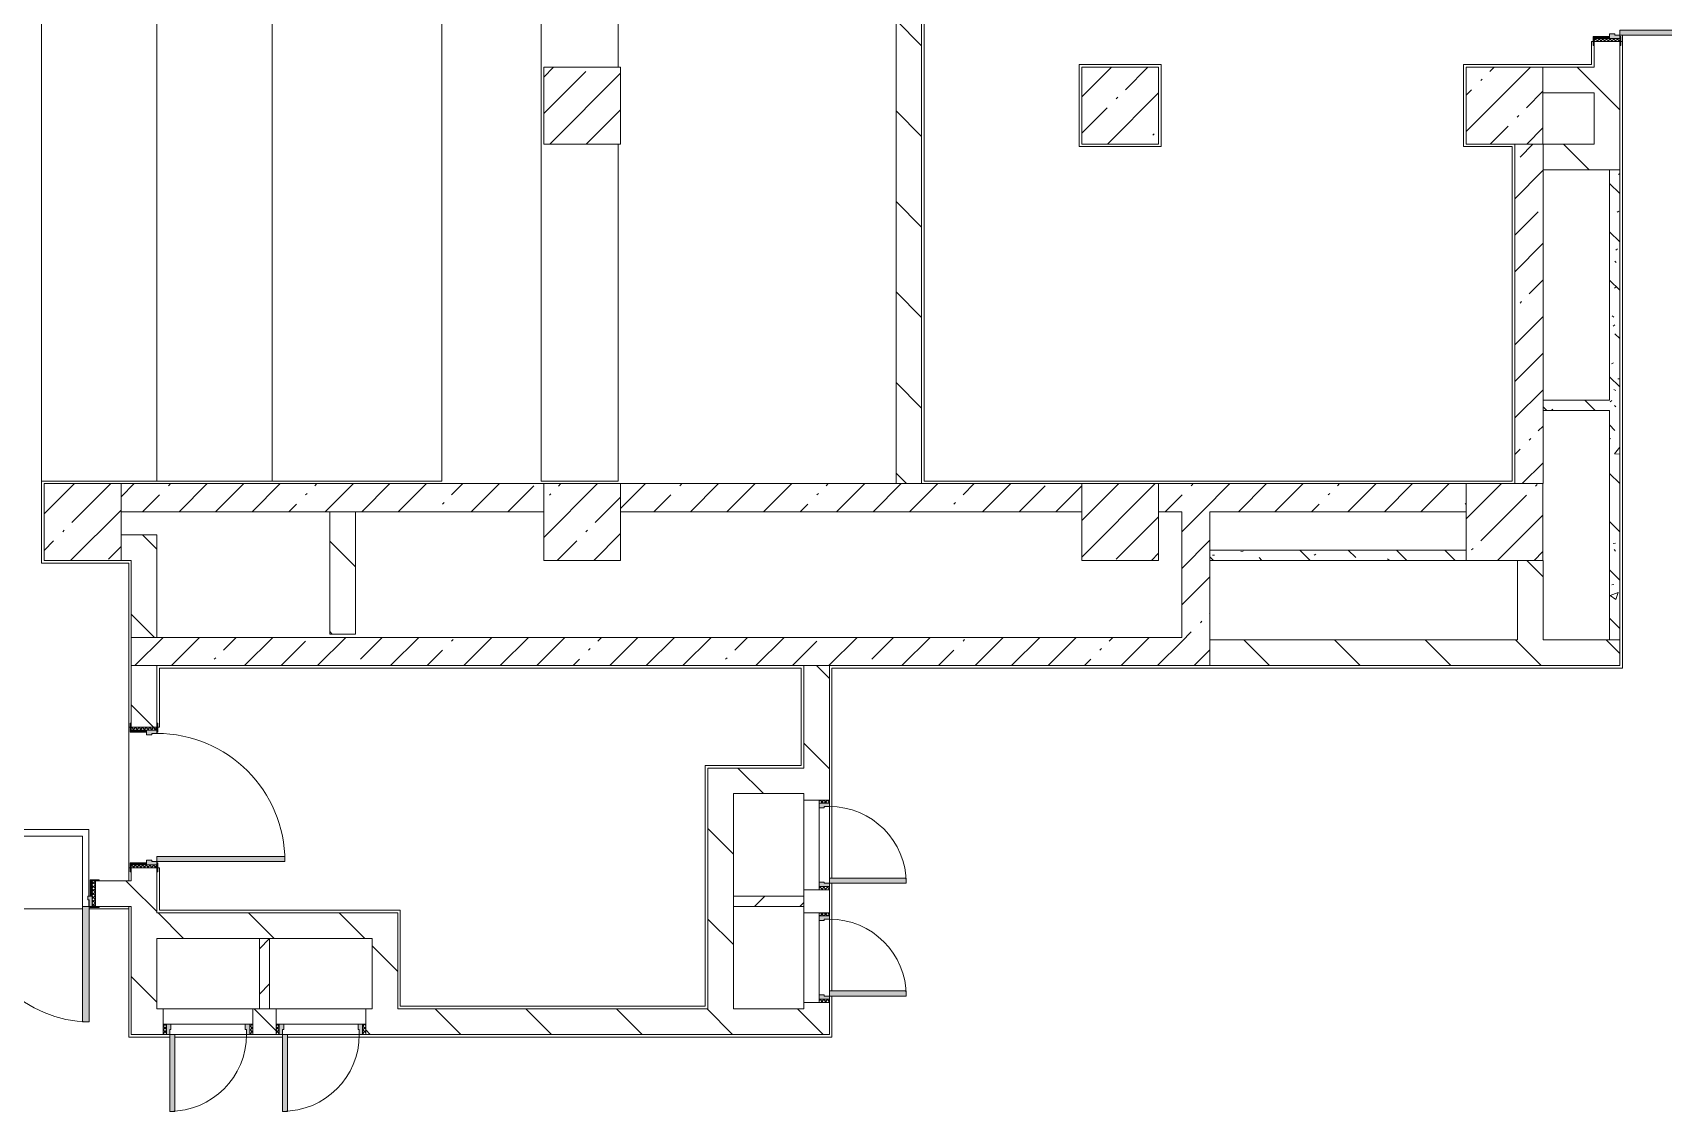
# Model space of a CAD drawing. Header units: millimetres. Extents: x -7229 to 200285, y -8553 to 29000.
# Drawn here: x 21820 to 34550, y 10300 to 18720 of the extents above; entities that cross this region are included whole.
import ezdxf

# ---------------------------------------------------------------- set-up
doc = ezdxf.new("R2010")
doc.units = ezdxf.units.MM
for name, color, linetype, lineweight, true_color in [('A-DOOR-1', 7, 'Continuous', 5, 0xaaaaaa), ('A-DOOR-2', 7, 'Continuous', 5, 0xe2e2e2), ('A-DOOR-FRAM-1', 7, 'Continuous', 5, 0xe2e2e2), ('A-DOOR-FRAM-2', 7, 'Continuous', 5, 0xaaaaaa), ('A-FLOR-1', 7, 'Continuous', 5, 0xaaaaaa), ('I-WALL-3', 7, 'Continuous', 5, 0x787878)]:
    doc.layers.add(name, color=color, linetype=linetype, lineweight=lineweight, true_color=true_color)
for name, color, linetype, lineweight in [('A-WALL-2', 7, 'Continuous', 9), ('I-WALL', 7, 'Continuous', 5), ('S-COLS', 7, 'Continuous', 5), ('S-STRS', 7, 'Continuous', 5)]:
    doc.layers.add(name, color=color, linetype=linetype, lineweight=lineweight)
pattern_1 = [(135, (0, 0), (-353.5534, -353.5534), [])]
pattern_2 = [(45, (0, 0), (-285.123, 285.123), []), (45, (285.12, 0), (-285.123, 285.123), [504.031, -100.806, 16.764, -84.042])]
pattern_3 = [(135, (0, 0), (-377.171, -377.171), [533.4, -88.9, 17.78, -88.9]), (135, (0, 376.94), (-377.171, -377.171), []), (50, (0, 0), (637.6445, -55.7866), [66.675, -733.425]), (355, (0, 0), (-123.349, 668.699), [53.34, -586.74]), (100.451, (53.14, -4.65), (514.299, 612.908), [56.665, -623.315]), (46.184, (0, 177.8), (948.776, -147.15), [100.012, -1100.137]), (96.636, (79.1, 165.5), (830.91, 865.997), [84.998, -934.973]), (351.184, (0, 177.8), (830.918, 865.988), [80.01, -880.11]), (21, (88.9, 133.35), (530.6506, -357.928), [66.675, -733.425]), (326, (88.9, 133.35), (216.308, 644.658), [53.34, -586.74]), (71.451, (133.1, 103.5), (746.96, 286.724), [56.665, -623.315]), (37.5, (0, 0), (10.8105, 295.9426), [16.764, -562.864, 16.764, -578.866, -588.962]), (37.5, (0, 0), (10.8105, 295.9426), [-1175.258, 16.764, -572.198]), (7.5, (0, 0), (233.8692, 350.6318), [16.764, -322.834, 16.764, -549.529, -224.472]), (7.5, (0, 0), (233.8692, 350.6318), [-905.891, 16.764, -207.708]), (327.5, (-198.25, 0), (474.5678, -20.0513), [16.764, -205.486, 16.764, -676.656, -920.115]), (327.5, (-198.25, 0), (474.5678, -20.0513), [-915.67, 16.764, -903.351]), (317.5, (-287.15, 0), (518.452, 88.9934), [16.764, -272.161, 16.764, -443.738, -653.415]), (317.5, (-287.15, 0), (518.452, 88.9934), [-749.427, 16.764, -636.651])]
pattern_4 = [(135, (1751.41, 164.685), (-14.14214, -14.14214), []), (225, (1751.41, 164.685), (14.14214, -14.14214), [])]
pattern_5 = [(45, (-371.384, 164.685), (-14.1421, 14.1421), []), (135, (-371.384, 164.685), (-14.1421, -14.1421), [])]
pattern_6 = [(45, (0, 0), (-176.7767, 176.7767), [])]

# ---------------------------------------------------------------- blocks, each defined once
blk = doc.blocks.new('BSC_Колонна _Прямоугольная - 600х600-V9-1_2_2_птичка зашивка')
at = {"layer": 'S-COLS'}
h = blk.add_hatch(dxfattribs=at)
h.set_pattern_fill('FP_15', color=256, style=0, pattern_type=2)
h.set_pattern_definition([(45, (-26110, -14900), (-285.123, 285.123), []), (45, (-25824.88, -14900), (-285.123, 285.123), [504.031, -100.806, 16.764, -84.042])])
h.paths.add_polyline_path([(300, -300), (300, 300), (-300, 300), (-300, -300)])
for p, q in [((300, 300), (-300, 300)), ((-300, 300), (-300, -300)), ((300, -300), (300, 300)), ((-300, -300), (300, -300))]:
    blk.add_line(p, q, dxfattribs=at)
blk = doc.blocks.new('BSC_Колонна _Прямоугольная - 600х600-V32-1_2_2_птичка зашивка')
at = {"layer": 'S-COLS'}
h = blk.add_hatch(dxfattribs=at)
h.set_pattern_fill('FP_44', color=256, style=0, pattern_type=2)
h.set_pattern_definition([(45, (-33310, -18150), (-285.123, 285.123), []), (45, (-33024.88, -18150), (-285.123, 285.123), [504.031, -100.806, 16.764, -84.042])])
h.paths.add_polyline_path([(60, -300), (300, -300), (300, 300), (-300, 300), (-300, -300)])
for p, q in [((300, 300), (-300, 300)), ((-300, 300), (-300, -300)), ((300, -300), (300, 300)), ((-300, -300), (300, -300))]:
    blk.add_line(p, q, dxfattribs=at)
blk = doc.blocks.new('BSC_Колонна _Прямоугольная - 600х600-V42-1_2_2_птичка зашивка')
at = {"layer": 'S-COLS'}
h = blk.add_hatch(dxfattribs=at)
h.set_pattern_fill('FP_48', color=256, style=0, pattern_type=2)
h.set_pattern_definition([(45, (-33310, -14900), (-285.123, 285.123), []), (45, (-33024.88, -14900), (-285.123, 285.123), [504.031, -100.806, 16.764, -84.042])])
h.paths.add_polyline_path([(300, -300), (300, 300), (-300, 300), (-300, -300), (-100, -300)])
for p, q in [((300, 300), (-300, 300)), ((-300, 300), (-300, -300)), ((300, -300), (300, 300)), ((-300, -300), (300, -300))]:
    blk.add_line(p, q, dxfattribs=at)
blk = doc.blocks.new('BSC_Колонна _Прямоугольная - 600х600-V54-1_2_2_птичка зашивка')
at = {"layer": 'S-COLS'}
h = blk.add_hatch(dxfattribs=at)
h.set_pattern_fill('FP_65', color=256, style=0, pattern_type=2)
h.set_pattern_definition([(45, (-30310, -14900), (-285.123, 285.123), []), (45, (-30024.88, -14900), (-285.123, 285.123), [504.031, -100.806, 16.764, -84.042])])
h.paths.add_polyline_path([(31, -300), (300, -300), (300, 300), (-300, 300), (-300, -300)])
for p, q in [((300, 300), (-300, 300)), ((-300, 300), (-300, -300)), ((300, -300), (300, 300)), ((-300, -300), (300, -300))]:
    blk.add_line(p, q, dxfattribs=at)
blk = doc.blocks.new('110_Дверь_СКБ_2Ст - Д-10 1800x2100h_Актовый зал EI30-23435156-1_2_2_птичка зашивка')
at = {"layer": 'A-DOOR-1'}
h = blk.add_hatch(dxfattribs=at)
h.set_pattern_fill('FP_68', color=256, style=0, pattern_type=2)
h.set_pattern_definition([(135, (1351.41, 164.685), (-14.1421, -14.1421), []), (225, (1351.41, 164.685), (14.1421, -14.1421), [])])
h.paths.add_polyline_path([(937, 100), (937, -100), (962, -100), (962, 100)])
at = {"layer": 'A-DOOR-2'}
for points in [[(-838, 1000), (-888, 1000), (-887, 100), (-838, 100), (-838, 966)], [(862, 1000), (862, 100), (912, 100), (912, 1000)]]:
    blk.add_hatch(color=256, dxfattribs=at).paths.add_polyline_path(points)
h = blk.add_hatch(color=256, dxfattribs=at)
h.paths.add_polyline_path([(928, 100), (912, 100), (912, 50), (902, 50), (902, 20), (937, 20), (937, 100)])
h.paths.add_polyline_path([(-888, 100), (-913, 100), (-913, 20), (-878, 20), (-883, 50), (-888, 50)])
at = {"layer": 'A-DOOR-FRAM-1'}
for points in [[(-968, 108), (-968, 100), (-898, 100), (-898, 108), (-938, 108)], [(-913, 20), (-913, -100), (-898, -100), (-898, 20)], [(992, 108), (922, 108), (928, 100), (992, 100)], [(922, 20), (928, -100), (937, -100), (937, 20), (928, 20)], [(-968, -100), (-968, -108), (-898, -108), (-898, -100), (-938, -100)], [(962, -100), (922, -100), (928, -108), (992, -108), (992, -100)]]:
    blk.add_hatch(color=256, dxfattribs=at).paths.add_polyline_path(points)
at = {"layer": 'A-DOOR-FRAM-2'}
h = blk.add_hatch(dxfattribs=at)
h.set_pattern_fill('FP_69', color=256, style=0, pattern_type=2)
h.set_pattern_definition([(45, (-771.384, 164.685), (-14.1421, 14.1421), []), (135, (-771.384, 164.685), (-14.1421, -14.1421), [])])
h.paths.add_polyline_path([(-938, 100), (-938, -100), (-913, -100), (-913, 100)])
at = {"layer": 'A-DOOR-1'}
for p, q in [((-888, 1000), (-888, 100)), ((-838, 1000), (-888, 1000)), ((-838, 100), (-838, 1000)), ((912, 1000), (862, 1000)), ((862, 1000), (862, 100)), ((912, 100), (912, 1000)), ((-888, 100), (-838, 100)), ((862, 100), (912, 100))]:
    blk.add_line(p, q, dxfattribs=at)
for centre, start, end in [((-888, 100), 0, 90), ((912, 100), 90, 180)]:
    blk.add_arc(centre, 900, start, end, dxfattribs=at)
at = {"layer": 'A-DOOR-FRAM-2'}
for p, q in [((-898, 108), (-968, 108)), ((-968, 108), (-968, 100)), ((-968, 100), (-898, 100)), ((-913, 100), (-938, 100)), ((-938, 100), (-938, -100)), ((-888, 100), (-913, 100)), ((-913, 100), (-913, 20)), ((-913, 20), (-878, 20)), ((-913, -100), (-913, 100)), ((-898, 20), (-913, 20)), ((-913, 20), (-913, -100)), ((-898, 100), (-898, 108)), ((-898, -100), (-898, 20)), ((-888, 50), (-888, 100)), ((-878, 50), (-888, 50)), ((-878, 20), (-878, 50)), ((912, 50), (902, 50)), ((902, 50), (902, 20)), ((902, 20), (937, 20)), ((912, 100), (912, 50)), ((937, 100), (912, 100)), ((992, 108), (922, 108)), ((922, 108), (922, 100)), ((922, 100), (992, 100)), ((937, 20), (922, 20)), ((922, 20), (922, -100)), ((937, 20), (937, 100)), ((962, 100), (937, 100)), ((937, 100), (937, -100)), ((937, -100), (937, 20)), ((962, -100), (962, 100)), ((992, 100), (992, 108)), ((-898, -100), (-968, -100)), ((-968, -100), (-968, -108)), ((-968, -108), (-898, -108)), ((-938, -100), (-913, -100)), ((-913, -100), (-898, -100)), ((-898, -108), (-898, -100)), ((922, -100), (937, -100)), ((992, -100), (922, -100)), ((922, -100), (922, -108)), ((922, -108), (992, -108)), ((937, -100), (962, -100)), ((992, -108), (992, -100))]:
    blk.add_line(p, q, dxfattribs=at)
blk = doc.blocks.new('110_Дверь_СКБ_1Ст_Внутренняя1 - Д-4к_п__1100x2100h_Артистические EI30-23988509-1_2_2_птичка зашивка')
at = {"layer": 'A-DOOR-1'}
h = blk.add_hatch(dxfattribs=at)
h.set_pattern_fill('FP_51', color=256, style=0, pattern_type=2)
h.set_pattern_definition(pattern_4)
h.paths.add_polyline_path([(562.5, 100), (537.5, 100), (537.5, -100), (562.5, -100)])
at = {"layer": 'A-DOOR-2'}
h = blk.add_hatch(color=256, dxfattribs=at)
h.paths.add_polyline_path([(537.5, 100), (512.5, 100), (512.5, 60), (502.5, 60), (502.5, 20), (537.5, 20)])
h.paths.add_polyline_path([(-477.5, 60), (-487.5, 60), (-487.5, 100), (-512.5, 100), (-512.5, 20), (-477.5, 20), (-477.5, 44)])
at = {"layer": 'A-DOOR-FRAM-1'}
for points in [[(512.5, 120), (512.5, 1100), (472.5, 1100), (472.5, 100), (512.5, 100), (512.5, 109.1)], [(-497.5, 100), (-497.5, 108), (-567.5, 108), (-567.5, 100), (-512.5, 100)], [(-497.5, 20), (-512.5, 20), (-512.5, -100), (-497.5, -100), (-497.5, -72.6)], [(592.5, 108), (522.5, 108), (522.5, 100), (592.5, 100)], [(537.5, 20), (522.5, 20), (522.5, -100), (537.5, -100)], [(-497.5, -108), (-497.5, -100), (-567.5, -100), (-567.5, -108), (-512.5, -108)], [(592.5, -108), (592.5, -100), (522.5, -100), (522.5, -108), (562.5, -108)]]:
    blk.add_hatch(color=256, dxfattribs=at).paths.add_polyline_path(points)
at = {"layer": 'A-DOOR-FRAM-2'}
h = blk.add_hatch(dxfattribs=at)
h.set_pattern_fill('FP_52', color=256, style=0, pattern_type=2)
h.set_pattern_definition(pattern_5)
h.paths.add_polyline_path([(-512.5, -100), (-512.5, 100), (-537.5, 100), (-537.5, -100)])
at = {"layer": 'A-DOOR-1'}
for p, q in [((512.5, 1100), (472.5, 1100)), ((472.5, 1100), (472.5, 100)), ((512.5, 100), (512.5, 1100)), ((472.5, 100), (512.5, 100))]:
    blk.add_line(p, q, dxfattribs=at)
blk.add_arc((512.5, 100), 1000, 90, 180, dxfattribs=at)
at = {"layer": 'A-DOOR-FRAM-2'}
for p, q in [((-497.5, 108), (-567.5, 108)), ((-567.5, 108), (-567.5, 100)), ((-567.5, 100), (-497.5, 100)), ((-512.5, 100), (-537.5, 100)), ((-537.5, 100), (-537.5, -100)), ((-487.5, 100), (-512.5, 100)), ((-512.5, 100), (-512.5, 20)), ((-512.5, -100), (-512.5, 100)), ((-497.5, 100), (-512.5, 100)), ((-512.5, 100), (-512.5, 99)), ((-512.5, 99), (-497.5, 99)), ((-512.5, 20), (-477.5, 20)), ((-497.5, 20), (-512.5, 20)), ((-512.5, 20), (-512.5, -100)), ((-497.5, 100), (-497.5, 108)), ((-497.5, 99), (-497.5, 100)), ((-497.5, -100), (-497.5, 20)), ((-487.5, 60), (-487.5, 100)), ((-477.5, 60), (-487.5, 60)), ((-477.5, 20), (-477.5, 60)), ((512.5, 60), (502.5, 60)), ((502.5, 60), (502.5, 20)), ((502.5, 20), (537.5, 20)), ((512.5, 100), (512.5, 60)), ((537.5, 100), (512.5, 100)), ((592.5, 108), (522.5, 108)), ((522.5, 108), (522.5, 100)), ((537.5, 100), (522.5, 100)), ((522.5, 100), (522.5, 99)), ((522.5, 100), (592.5, 100)), ((522.5, 99), (537.5, 99)), ((537.5, 20), (522.5, 20)), ((522.5, 20), (522.5, -100)), ((537.5, 20), (537.5, 100)), ((562.5, 100), (537.5, 100)), ((537.5, 100), (537.5, -100)), ((537.5, 99), (537.5, 100)), ((537.5, -100), (537.5, 20)), ((562.5, -100), (562.5, 100)), ((592.5, 100), (592.5, 108)), ((-497.5, -100), (-567.5, -100)), ((-567.5, -100), (-567.5, -108)), ((-567.5, -108), (-497.5, -108)), ((-537.5, -100), (-512.5, -100)), ((-512.5, -100), (-497.5, -100)), ((-497.5, -108), (-497.5, -100)), ((522.5, -100), (537.5, -100)), ((592.5, -100), (522.5, -100)), ((522.5, -100), (522.5, -108)), ((522.5, -108), (592.5, -108)), ((537.5, -100), (562.5, -100)), ((592.5, -108), (592.5, -100))]:
    blk.add_line(p, q, dxfattribs=at)
blk = doc.blocks.new('110_Дверь_СКБ_1Ст_Внутренняя1 - Д-4к_л_ 1100x2100h_кладовая-31838514-1_2_2_птичка зашивка')
at = {"layer": 'A-DOOR-1'}
h = blk.add_hatch(dxfattribs=at)
h.set_pattern_fill('FP_51', color=256, style=0, pattern_type=2)
h.set_pattern_definition(pattern_4)
h.paths.add_polyline_path([(562.5, 8.9), (559, 100), (537.5, 100), (537.5, -100), (562.5, -100)])
at = {"layer": 'A-DOOR-2'}
h = blk.add_hatch(color=256, dxfattribs=at)
h.paths.add_polyline_path([(537.5, 20), (537.5, 100), (512.5, 100), (512.5, 60), (502.5, 60), (502.5, 20), (522.5, 20)])
h.paths.add_polyline_path([(-477.5, 60), (-487.5, 60), (-487.5, 100), (-512.5, 100), (-512.5, 20), (-477.5, 20), (-477.5, 44)])
at = {"layer": 'A-DOOR-FRAM-1'}
for points in [[(512.5, 100), (512.5, 1100), (472.5, 1100), (472.5, 100)], [(-497.5, 108), (-567.5, 108), (-567.5, 100), (-497.5, 100)], [(-497.5, -100), (-497.5, 20), (-512.5, 20), (-512.5, -100)], [(592.5, 100), (592.5, 108), (522.5, 108), (522.5, 100), (562.5, 100)], [(537.5, 20), (522.5, 20), (522.5, -100), (537.5, -100), (537.5, 8.9)], [(-497.5, -100), (-567.5, -100), (-567.5, -108), (-497.5, -108)], [(592.5, -108), (592.5, -100), (522.5, -100), (522.5, -108), (562.5, -108)]]:
    blk.add_hatch(color=256, dxfattribs=at).paths.add_polyline_path(points)
at = {"layer": 'A-DOOR-FRAM-2'}
h = blk.add_hatch(dxfattribs=at)
h.set_pattern_fill('FP_52', color=256, style=0, pattern_type=2)
h.set_pattern_definition(pattern_5)
h.paths.add_polyline_path([(-512.5, 100), (-537.5, 100), (-537.5, -100), (-512.5, -100)])
at = {"layer": 'A-DOOR-1'}
for p, q in [((512.5, 1100), (472.5, 1100)), ((472.5, 1100), (472.5, 100)), ((512.5, 100), (512.5, 1100)), ((472.5, 100), (512.5, 100))]:
    blk.add_line(p, q, dxfattribs=at)
blk.add_arc((512.5, 100), 1000, 90, 180, dxfattribs=at)
at = {"layer": 'A-DOOR-FRAM-2'}
for p, q in [((-497.5, 108), (-567.5, 108)), ((-567.5, 108), (-567.5, 100)), ((-567.5, 100), (-497.5, 100)), ((-512.5, 100), (-537.5, 100)), ((-537.5, 100), (-537.5, -100)), ((-487.5, 100), (-512.5, 100)), ((-512.5, 100), (-512.5, 20)), ((-512.5, -100), (-512.5, 100)), ((-497.5, 100), (-512.5, 100)), ((-512.5, 100), (-512.5, 99)), ((-512.5, 99), (-497.5, 99)), ((-512.5, 20), (-477.5, 20)), ((-497.5, 20), (-512.5, 20)), ((-512.5, 20), (-512.5, -100)), ((-497.5, 100), (-497.5, 108)), ((-497.5, 99), (-497.5, 100)), ((-497.5, -100), (-497.5, 20)), ((-487.5, 60), (-487.5, 100)), ((-477.5, 60), (-487.5, 60)), ((-477.5, 20), (-477.5, 60)), ((512.5, 60), (502.5, 60)), ((502.5, 60), (502.5, 20)), ((502.5, 20), (537.5, 20)), ((512.5, 100), (512.5, 60)), ((537.5, 100), (512.5, 100)), ((592.5, 108), (522.5, 108)), ((522.5, 108), (522.5, 100)), ((537.5, 100), (522.5, 100)), ((522.5, 100), (522.5, 99)), ((522.5, 100), (592.5, 100)), ((522.5, 99), (537.5, 99)), ((537.5, 20), (522.5, 20)), ((522.5, 20), (522.5, -100)), ((537.5, 20), (537.5, 100)), ((562.5, 100), (537.5, 100)), ((537.5, 100), (537.5, -100)), ((537.5, 99), (537.5, 100)), ((537.5, -100), (537.5, 20)), ((562.5, -100), (562.5, 100)), ((592.5, 100), (592.5, 108)), ((-497.5, -100), (-567.5, -100)), ((-567.5, -100), (-567.5, -108)), ((-567.5, -108), (-497.5, -108)), ((-537.5, -100), (-512.5, -100)), ((-512.5, -100), (-497.5, -100)), ((-497.5, -108), (-497.5, -100)), ((522.5, -100), (537.5, -100)), ((592.5, -100), (522.5, -100)), ((522.5, -100), (522.5, -108)), ((522.5, -108), (592.5, -108)), ((537.5, -100), (562.5, -100)), ((592.5, -108), (592.5, -100))]:
    blk.add_line(p, q, dxfattribs=at)
blk = doc.blocks.new('BSC_Колонна _Прямоугольная - 600х600-V76-1_2_2_птичка зашивка')
at = {"layer": 'S-COLS'}
h = blk.add_hatch(dxfattribs=at)
h.set_pattern_fill('FP_84', color=256, style=0, pattern_type=2)
h.set_pattern_definition([(45, (-22210, -14900), (-285.123, 285.123), []), (45, (-21924.88, -14900), (-285.123, 285.123), [504.031, -100.806, 16.764, -84.042])])
h.paths.add_polyline_path([(-300, -300), (300, -300), (300, 300), (-300, 300), (-300, -287)])
for p, q in [((300, 300), (-300, 300)), ((-300, 300), (-300, -300)), ((300, -300), (300, 300)), ((-300, -300), (300, -300))]:
    blk.add_line(p, q, dxfattribs=at)
blk = doc.blocks.new('BSC_Колонна _Прямоугольная - 600х600-V77-1_2_2_птичка зашивка')
at = {"layer": 'S-COLS'}
h = blk.add_hatch(dxfattribs=at)
h.set_pattern_fill('FP_86', color=256, style=0, pattern_type=2)
h.set_pattern_definition([(45, (-26110, -18150), (-285.123, 285.123), []), (45, (-25824.88, -18150), (-285.123, 285.123), [504.031, -100.806, 16.764, -84.042])])
h.paths.add_polyline_path([(76, -300), (300, -300), (300, 300), (-300, 300), (-300, -300)])
for p, q in [((300, 300), (-300, 300)), ((-300, 300), (-300, -300)), ((300, -300), (300, 300)), ((-300, -300), (300, -300))]:
    blk.add_line(p, q, dxfattribs=at)
blk = doc.blocks.new('BSC_Колонна _Прямоугольная - 600х600-23728797-1_2_2_птичка зашивка')
at = {"layer": 'S-COLS'}
h = blk.add_hatch(dxfattribs=at)
h.set_pattern_fill('FP_87', color=256, style=0, pattern_type=2)
h.set_pattern_definition([(45, (-30310, -18150), (-285.123, 285.123), []), (45, (-30024.88, -18150), (-285.123, 285.123), [504.031, -100.806, 16.764, -84.042])])
h.paths.add_polyline_path([(212, -300), (300, -300), (300, 300), (-300, 297), (-300, -300)])
for p, q in [((300, 300), (-300, 300)), ((-300, 300), (-300, -300)), ((300, -300), (300, 300)), ((-300, -300), (300, -300))]:
    blk.add_line(p, q, dxfattribs=at)
blk = doc.blocks.new('110_Дверь_СКБ_1Ст - д-18 700x2100h_Технический шкаф ЭОМ и СС-V70-1_2_2_птичка зашивка')
at = {"layer": 'A-DOOR-1'}
h = blk.add_hatch(dxfattribs=at)
h.set_pattern_fill('FP_77', color=256, style=0, pattern_type=2)
h.set_pattern_definition([(135, (1951.41, 164.685), (-14.14214, -14.14214), []), (225, (1951.41, 164.685), (14.14214, -14.14214), [])])
h.paths.add_polyline_path([(337.5, 100), (337.5, 20), (362.5, 20), (362.5, 100)])
at = {"layer": 'A-DOOR-2'}
h = blk.add_hatch(color=256, dxfattribs=at)
h.paths.add_polyline_path([(337.5, 100), (312.5, 100), (312.5, 60), (302.5, 60), (302.5, 20), (337.5, 20)])
h.paths.add_polyline_path([(-297.5, 100), (-312.5, 100), (-312.5, 20), (-277.5, 20), (-277.5, 60), (-287.5, 60), (-287.5, 100)])
at = {"layer": 'A-DOOR-FRAM-1'}
blk.add_hatch(color=256, dxfattribs=at).paths.add_polyline_path([(272.5, 700), (272.5, 100), (312.5, 100), (312.5, 700)])
at = {"layer": 'A-DOOR-FRAM-2'}
h = blk.add_hatch(dxfattribs=at)
h.set_pattern_fill('FP_78', color=256, style=0, pattern_type=2)
h.set_pattern_definition([(45, (-171.384, 164.685), (-14.1421, 14.1421), []), (135, (-171.384, 164.685), (-14.1421, -14.1421), [])])
h.paths.add_polyline_path([(-337.5, 100), (-337.5, 20), (-312.5, 20), (-312.5, 100)])
at = {"layer": 'A-DOOR-1'}
for p, q in [((312.5, 700), (272.5, 700)), ((272.5, 700), (272.5, 100)), ((312.5, 100), (312.5, 700)), ((272.5, 100), (312.5, 100))]:
    blk.add_line(p, q, dxfattribs=at)
blk.add_arc((312.5, 100), 600, 90, 180, dxfattribs=at)
at = {"layer": 'A-DOOR-FRAM-2'}
for p, q in [((-312.5, 100), (-337.5, 100)), ((-337.5, 100), (-337.5, 20)), ((-337.5, 20), (-312.5, 20)), ((-287.5, 100), (-312.5, 100)), ((-312.5, 100), (-312.5, 20)), ((-312.5, 20), (-312.5, 100)), ((-312.5, 20), (-277.5, 20)), ((-287.5, 60), (-287.5, 100)), ((-287.5, 100), (272.5, 100)), ((-277.5, 60), (-287.5, 60)), ((-277.5, 20), (-277.5, 60)), ((302.5, 20), (-277.5, 20)), ((312.5, 60), (302.5, 60)), ((302.5, 60), (302.5, 20)), ((302.5, 20), (337.5, 20)), ((312.5, 100), (312.5, 60)), ((337.5, 100), (312.5, 100)), ((337.5, 20), (337.5, 100)), ((362.5, 100), (337.5, 100)), ((337.5, 100), (337.5, 20)), ((337.5, 20), (362.5, 20)), ((362.5, 20), (362.5, 100))]:
    blk.add_line(p, q, dxfattribs=at)
blk = doc.blocks.new('Перекрытия 2 - Перекрытия 4-32990152-1_2_2_птичка зашивка')
at = {"layer": 'S-STRS'}
for p, q in [((21910, 19180), (22510, 19180)), ((21910, 19180), (21910, 15200)), ((22810, 19180), (23410, 19180)), ((22810, 15200), (22810, 19180)), ((25034, 19180), (23710, 19180)), ((23710, 19180), (23710, 15200)), ((25034, 15200), (25034, 19180)), ((26410, 19180), (25810, 19180)), ((25810, 19180), (25810, 15200)), ((26410, 18430), (26410, 19180)), ((26410, 15200), (26410, 17830)), ((22810, 15200), (21910, 15200)), ((23710, 15200), (22810, 15200)), ((23710, 15200), (25034, 15200)), ((25810, 15200), (26410, 15200))]:
    blk.add_line(p, q, dxfattribs=at)
blk = doc.blocks.new('BSC_Колонна _Прямоугольная - 600х600-V132-1_2_2_птичка зашивка')
at = {"layer": 'S-COLS'}
for p, q in [((300, 300), (-300, 300)), ((-300, 300), (-300, -300)), ((300, -300), (300, 300)), ((-300, -300), (300, -300))]:
    blk.add_line(p, q, dxfattribs=at)

msp = doc.modelspace()

# ---------------------------------------------------------------- hatches: boundary and pattern name
at = {"layer": 'I-WALL'}
h = msp.add_hatch(dxfattribs=at)
h.set_pattern_fill('FP_8', color=256, style=0, pattern_type=2)
h.set_pattern_definition(pattern_1)
h.paths.add_polyline_path([(28560, 15200), (28760, 15200), (28760, 26500), (28560, 26500), (28560, 15220)])
h = msp.add_hatch(dxfattribs=at)
h.set_pattern_fill('FP_8', color=256, style=0, pattern_type=2)
h.set_pattern_definition(pattern_1)
h.paths.add_polyline_path([(34010, 17850), (34210, 17850), (34210, 18650), (34010, 18650), (34010, 18250)])
h.paths.add_polyline_path([(34210, 19750), (34210, 23400), (34010, 23400), (34010, 19750)])
h = msp.add_hatch(dxfattribs=at)
h.set_pattern_fill('FP_8', color=256, style=0, pattern_type=2)
h.set_pattern_definition(pattern_1)
h.paths.add_polyline_path([(33610, 18250), (34010, 18250), (34010, 18450), (33610, 18450)])
h = msp.add_hatch(dxfattribs=at)
h.set_pattern_fill('FP_2', color=256, style=0, pattern_type=2)
h.set_pattern_definition(pattern_2)
h.paths.add_polyline_path([(33610, 15200), (33610.5, 15200), (33610, 17850), (33390.5, 17850), (33390.5, 15200)])
h = msp.add_hatch(dxfattribs=at)
h.set_pattern_fill('FP_8', color=256, style=0, pattern_type=2)
h.set_pattern_definition(pattern_1)
h.paths.add_polyline_path([(33990, 17650), (34210, 17650), (34210, 17850), (33610.5, 17850), (33610.5, 17650)])
h = msp.add_hatch(dxfattribs=at)
h.set_pattern_fill('FP_2', color=256, style=0, pattern_type=2)
h.set_pattern_definition(pattern_2)
h.paths.add_polyline_path([(25013.8, 14980), (25810, 14980), (25810, 15200), (22510, 15200), (22510, 14980), (24466.3, 14980)])
h.paths.add_polyline_path([(33010, 14980), (33010, 15200), (30610, 15200), (30610, 14980), (31535.7, 14980)])
h.paths.add_polyline_path([(30010, 14980), (30010, 15200), (26410, 15200), (26410, 14980), (29768.4, 14980)])
h = msp.add_hatch(dxfattribs=at)
h.set_pattern_fill('FP_8', color=256, style=0, pattern_type=2)
h.set_pattern_definition(pattern_1)
h.paths.add_polyline_path([(24340, 14025), (24340, 14980), (24140, 14980), (24140, 14025)])
h = msp.add_hatch(dxfattribs=at)
h.set_pattern_fill('FP_2', color=256, style=0, pattern_type=2)
h.set_pattern_definition(pattern_2)
h.paths.add_polyline_path([(31010, 13780), (31010, 14980), (30790, 14980), (30790, 13780)])
h = msp.add_hatch(dxfattribs=at)
h.set_pattern_fill('FP_8', color=256, style=0, pattern_type=2)
h.set_pattern_definition(pattern_1)
h.paths.add_polyline_path([(22661.2, 14600), (22790, 14600), (22790, 14800), (22510, 14800), (22510, 14600), (22590, 14600)])
h = msp.add_hatch(dxfattribs=at)
h.set_pattern_fill('FP_8', color=256, style=0, pattern_type=2)
h.set_pattern_definition(pattern_1)
h.paths.add_polyline_path([(22590, 14000), (22790, 14000), (22790, 14600), (22590, 14600), (22590, 14580)])
h = msp.add_hatch(dxfattribs=at)
h.set_pattern_fill('FP_8', color=256, style=0, pattern_type=2)
h.set_pattern_definition(pattern_1)
h.paths.add_polyline_path([(33410.5, 13980), (33610.5, 13980), (33610, 14600), (33410.5, 14600), (33410.5, 14046.7)])
h = msp.add_hatch(dxfattribs=at)
h.set_pattern_fill('FP_2', color=256, style=0, pattern_type=2)
h.set_pattern_definition(pattern_2)
h.paths.add_polyline_path([(25001.9, 13780), (30790, 13780), (30790, 14000), (22590, 14000), (22590, 13780), (24909.4, 13780)])
h = msp.add_hatch(dxfattribs=at)
h.set_pattern_fill('FP_8', color=256, style=0, pattern_type=2)
h.set_pattern_definition(pattern_1)
h.paths.add_polyline_path([(33666.3, 13780), (34210, 13780), (34210, 13980), (31010, 13980), (31010, 13780), (31535.7, 13780)])
h = msp.add_hatch(dxfattribs=at)
h.set_pattern_fill('FP_8', color=256, style=0, pattern_type=2)
h.set_pattern_definition(pattern_1)
h.paths.add_polyline_path([(22698.9, 10900), (22790, 10900), (22790, 12200), (22590, 12200), (22590, 10900)])
h.paths.add_polyline_path([(22790, 13300), (22790, 13780), (22590, 13780), (22590, 13300)])
h = msp.add_hatch(dxfattribs=at)
h.set_pattern_fill('FP_8', color=256, style=0, pattern_type=2)
h.set_pattern_definition(pattern_1)
h.paths.add_polyline_path([(28001, 10900), (28040, 10900), (28040, 11150), (27840, 11150), (27840, 10900)])
h.paths.add_polyline_path([(28001, 11850), (28040, 11850), (28040, 12030), (27840, 12030), (27840, 11850), (27960, 11850)])
h.paths.add_polyline_path([(27960, 12730), (28040, 12730), (28040, 13780), (27840, 13780), (27840, 12730)])
h = msp.add_hatch(dxfattribs=at)
h.set_pattern_fill('FP_8', color=256, style=0, pattern_type=2)
h.set_pattern_definition(pattern_1)
h.paths.add_polyline_path([(27090, 11100), (27290, 11100), (27290, 12980), (27090, 12980), (27090, 11120)])
h = msp.add_hatch(dxfattribs=at)
h.set_pattern_fill('FP_8', color=256, style=0, pattern_type=2)
h.set_pattern_definition(pattern_1)
h.paths.add_polyline_path([(27759.7, 12780), (27840, 12780), (27840, 12980), (27290, 12980), (27290, 12780)])
h = msp.add_hatch(dxfattribs=at)
h.set_pattern_fill('FP_8', color=256, style=0, pattern_type=2)
h.set_pattern_definition(pattern_1)
h.paths.add_polyline_path([(22340, 11900), (22590, 11900), (22590, 12100), (22310, 12100), (22310, 11900)])
h.paths.add_polyline_path([(20230, 11900), (20410, 11900), (20410, 12100), (20210, 12100), (20210, 11900)])
h = msp.add_hatch(dxfattribs=at)
h.set_pattern_fill('FP_7', color=256, style=0, pattern_type=2)
h.set_pattern_definition(pattern_6)
h.paths.add_polyline_path([(27840, 11900), (27840, 11980), (27290, 11980), (27290, 11900)])
h = msp.add_hatch(dxfattribs=at)
h.set_pattern_fill('FP_8', color=256, style=0, pattern_type=2)
h.set_pattern_definition(pattern_1)
h.paths.add_polyline_path([(24670, 11650), (24670, 11850), (22790, 11850), (22790, 11650), (24470, 11650)])
h = msp.add_hatch(dxfattribs=at)
h.set_pattern_fill('FP_7', color=256, style=0, pattern_type=2)
h.set_pattern_definition(pattern_6)
h.paths.add_polyline_path([(23590, 11100), (23670, 11100), (23670, 11650), (23590, 11650), (23590, 11399.3)])
h = msp.add_hatch(dxfattribs=at)
h.set_pattern_fill('FP_8', color=256, style=0, pattern_type=2)
h.set_pattern_definition(pattern_1)
h.paths.add_polyline_path([(24470, 11100), (24670, 11100), (24670, 11650), (24470, 11650), (24470, 11120)])
h = msp.add_hatch(dxfattribs=at)
h.set_pattern_fill('FP_8', color=256, style=0, pattern_type=2)
h.set_pattern_definition(pattern_1)
h.paths.add_polyline_path([(27070, 10900), (27840, 10900), (27840, 11100), (24420, 11100), (24420, 10900), (26354, 10900)])
h.paths.add_polyline_path([(22840, 10900), (22840, 11100), (22790, 11100), (22790, 10900)])
h.paths.add_polyline_path([(23540, 10900), (23720, 10900), (23720, 11100), (23540, 11100), (23540, 10980)])
at = {"layer": 'I-WALL-3'}
h = msp.add_hatch(dxfattribs=at)
h.set_pattern_fill('FP_24', color=256, style=0, pattern_type=2)
h.set_pattern_definition(pattern_3)
h.paths.add_polyline_path([(34210, 13980), (34210, 17650), (34130, 17650), (34130, 13980)])
h = msp.add_hatch(dxfattribs=at)
h.set_pattern_fill('FP_24', color=256, style=0, pattern_type=2)
h.set_pattern_definition(pattern_3)
h.paths.add_polyline_path([(34130, 15770), (34130, 15850), (33610.5, 15850), (33610.5, 15770), (34126.4, 15770)])
h = msp.add_hatch(dxfattribs=at)
h.set_pattern_fill('FP_24', color=256, style=0, pattern_type=2)
h.set_pattern_definition(pattern_3)
h.paths.add_polyline_path([(31535.7, 14600), (33009.7, 14600), (33009.7, 14680), (31010, 14680), (31010, 14600)])

# ---------------------------------------------------------------- linework, layer by layer
at = {"layer": 'A-FLOR-1'}
for p, q in [((28780, 19880), (28780, 15220)), ((33990, 18470), (33990, 18650)), ((33990, 18650), (34002, 18650)), ((34218, 18650), (34230, 18650)), ((34230, 18700), (34230, 13760)), ((29990, 17830), (29990, 18470)), ((29990, 18470), (30630, 18470)), ((30630, 18470), (30630, 17830)), ((32990, 17830), (32990, 18470)), ((32990, 18470), (33990, 18470)), ((30630, 17830), (29990, 17830)), ((33370.5, 17830), (32990, 17830)), ((33370.5, 15220), (33370.5, 17830)), ((21890, 14580), (21890, 15220)), ((28780, 15220), (33370.5, 15220)), ((22570, 14580), (21890, 14580)), ((22570, 12100), (22570, 14580)), ((27820, 13760), (22810, 13760)), ((22810, 13760), (22810, 13300)), ((27820, 13000), (27820, 13760)), ((34230, 13760), (28060, 13760)), ((28060, 13760), (28060, 12120)), ((22582, 13300), (22570, 13300)), ((22810, 13300), (22798, 13300)), ((27070, 11120), (27070, 13000)), ((27070, 13000), (27820, 13000)), ((22259.8, 12498.9), (20444.6, 12498.9)), ((22259.8, 11980), (22259.8, 12498.9)), ((20494.6, 12448.9), (22209.8, 12448.9)), ((22209.8, 12448.9), (22209.8, 11898.9)), ((22570, 12200), (22582, 12200)), ((22798, 12200), (22810, 12200)), ((22810, 12200), (22810, 11870)), ((28060, 12080), (28060, 11240)), ((22210, 11880), (20510, 11880)), ((22259.8, 11900), (22259.8, 11950.6)), ((22570, 11880), (22260, 11880)), ((22570, 10880), (22570, 11900)), ((22810, 11870), (24690, 11870)), ((24690, 11870), (24690, 11120)), ((24690, 11120), (27070, 11120)), ((28060, 11200), (28060, 10880)), ((22890, 10880), (22570, 10880)), ((23770, 10880), (22930, 10880)), ((28060, 10880), (23810, 10880))]:
    msp.add_line(p, q, dxfattribs=at)
at = {"layer": 'A-WALL-2'}
for p, q in [((34210, 17650), (34130, 17650)), ((33610.5, 15850), (33610.5, 15770)), ((28560, 15200), (28760, 15200)), ((24340, 14980), (24140, 14980)), ((31010, 14680), (31010, 14600)), ((22790, 14000), (22590, 14000)), ((31010, 13980), (31010, 13780)), ((34130, 13980), (34210, 13980)), ((22790, 13780), (22590, 13780)), ((28040, 13780), (27840, 13780)), ((27290, 11980), (27290, 11900)), ((27840, 11900), (27840, 11980)), ((23670, 11650), (23590, 11650)), ((23590, 11100), (23670, 11100))]:
    msp.add_line(p, q, dxfattribs=at)
at = {"layer": 'I-WALL'}
for p, q in [((28560, 26500), (28560, 15200)), ((28760, 15200), (28760, 19900)), ((34010, 18620), (34010, 18450)), ((34210, 13780), (34210, 18620)), ((34010, 18450), (33610, 18450)), ((33610, 18250), (34010, 18250)), ((34010, 18250), (34010, 17850)), ((33390.5, 17850), (33390.5, 15200)), ((34010, 17850), (33610.5, 17850)), ((33610.5, 17850), (33610.5, 15850)), ((33610.5, 17650), (34130, 17650)), ((34130, 17650), (34130, 15850)), ((34130, 15850), (33610.5, 15850)), ((33610.5, 15200), (33610.5, 15770)), ((33610.5, 15770), (34130, 15770)), ((34130, 15770), (34130, 13980)), ((25810, 15200), (22510, 15200)), ((28560, 15200), (26410, 15200)), ((30010, 15200), (28760, 15200)), ((33010, 15200), (30610, 15200)), ((22510, 14980), (24140, 14980)), ((24140, 14980), (24140, 14025)), ((24340, 14980), (25810, 14980)), ((24340, 14025), (24340, 14980)), ((26410, 14980), (30010, 14980)), ((30610, 14980), (30790, 14980)), ((30790, 14980), (30790, 14000)), ((31010, 14980), (33010, 14980)), ((31010, 14680), (31010, 14980)), ((22790, 14800), (22510, 14800)), ((22790, 14000), (22790, 14800)), ((33009.7, 14680), (31010, 14680)), ((33009.7, 14600), (33009.7, 14680)), ((22510, 14600), (22590, 14600)), ((22590, 14600), (22590, 13330)), ((31010, 14600), (33009.7, 14600)), ((31010, 13980), (31010, 14600)), ((33410.5, 14600), (33410.5, 13980)), ((33610.5, 13980), (33610.5, 14600)), ((24140, 14025), (24340, 14025)), ((30790, 14000), (22790, 14000)), ((33410.5, 13980), (31010, 13980)), ((34130, 13980), (33610.5, 13980)), ((22790, 13780), (27840, 13780)), ((22790, 13330), (22790, 13780)), ((27840, 13780), (27840, 12980)), ((28040, 12730), (28040, 13780)), ((28040, 13780), (34210, 13780)), ((27090, 12980), (27090, 11100)), ((27840, 12980), (27090, 12980)), ((27290, 11980), (27290, 12780)), ((27290, 12780), (27840, 12780)), ((27840, 11980), (27840, 12780)), ((27840, 12730), (27960, 12730)), ((22590, 12100), (22340, 12100)), ((22590, 12170), (22590, 12100)), ((22790, 11850), (22790, 12170)), ((27840, 11980), (27290, 11980)), ((27960, 12030), (27840, 12030)), ((28040, 11850), (28040, 12030)), ((22340, 11900), (22590, 11900)), ((22590, 11900), (22590, 10900)), ((24670, 11850), (22790, 11850)), ((24670, 11100), (24670, 11850)), ((27290, 11100), (27290, 11900)), ((27290, 11900), (27840, 11900)), ((27840, 11100), (27840, 11900)), ((27840, 11850), (27960, 11850)), ((22790, 11650), (23590, 11650)), ((22790, 11100), (22790, 11650)), ((23590, 11650), (23590, 11100)), ((23670, 11650), (24470, 11650)), ((23670, 11100), (23670, 11650)), ((24470, 11650), (24470, 11100)), ((22790, 11100), (23590, 11100)), ((22840, 10980), (22840, 11100)), ((23540, 11100), (23540, 10980)), ((23670, 11100), (24470, 11100)), ((23720, 10980), (23720, 11100)), ((24420, 11100), (24420, 10980)), ((27090, 11100), (24670, 11100)), ((27840, 11100), (27290, 11100)), ((27960, 11150), (27840, 11150)), ((28040, 10900), (28040, 11150)), ((22590, 10900), (22840, 10900)), ((23540, 10900), (23720, 10900)), ((24420, 10900), (28040, 10900))]:
    msp.add_line(p, q, dxfattribs=at)

# ---------------------------------------------------------------- block references
at = {"layer": 'A-DOOR-1'}
for name, p, rotation in [('110_Дверь_СКБ_1Ст_Внутренняя1 - Д-4к_п__1100x2100h_Артистические EI30-23988509-1_2_2_птичка зашивка', (34110, 19212.5), 269.9999999999999), ('110_Дверь_СКБ_1Ст_Внутренняя1 - Д-4к_л_ 1100x2100h_кладовая-31838514-1_2_2_птичка зашивка', (22690, 12762.5), 269.9999999999999), ('110_Дверь_СКБ_1Ст - д-18 700x2100h_Технический шкаф ЭОМ и СС-V70-1_2_2_птичка зашивка', (27940, 12392.5), 270), ('110_Дверь_СКБ_2Ст - Д-10 1800x2100h_Актовый зал EI30-23435156-1_2_2_птичка зашивка', (21372.5, 12000), 180), ('110_Дверь_СКБ_1Ст - д-18 700x2100h_Технический шкаф ЭОМ и СС-V70-1_2_2_птичка зашивка', (27940, 11512.5), 270), ('110_Дверь_СКБ_1Ст - д-18 700x2100h_Технический шкаф ЭОМ и СС-V70-1_2_2_птичка зашивка', (23202.5, 11000), 180), ('110_Дверь_СКБ_1Ст - д-18 700x2100h_Технический шкаф ЭОМ и СС-V70-1_2_2_птичка зашивка', (24082.5, 11000), 180)]:
    msp.add_blockref(name, p, dxfattribs=dict(at, rotation=rotation))
at = {"layer": 'S-COLS'}
for name, p in [('BSC_Колонна _Прямоугольная - 600х600-V77-1_2_2_птичка зашивка', (26110, 18150)), ('BSC_Колонна _Прямоугольная - 600х600-23728797-1_2_2_птичка зашивка', (30310, 18150)), ('BSC_Колонна _Прямоугольная - 600х600-V132-1_2_2_птичка зашивка', (30310, 18150)), ('BSC_Колонна _Прямоугольная - 600х600-V32-1_2_2_птичка зашивка', (33310, 18150)), ('BSC_Колонна _Прямоугольная - 600х600-V76-1_2_2_птичка зашивка', (22210, 14900)), ('BSC_Колонна _Прямоугольная - 600х600-V9-1_2_2_птичка зашивка', (26110, 14900)), ('BSC_Колонна _Прямоугольная - 600х600-V54-1_2_2_птичка зашивка', (30310, 14900)), ('BSC_Колонна _Прямоугольная - 600х600-V42-1_2_2_птичка зашивка', (33310, 14900))]:
    msp.add_blockref(name, p, dxfattribs=at)
at = {"layer": 'S-STRS'}
msp.add_blockref('Перекрытия 2 - Перекрытия 4-32990152-1_2_2_птичка зашивка', (-20, 20), dxfattribs=at)

doc.saveas('drawing.dxf')
